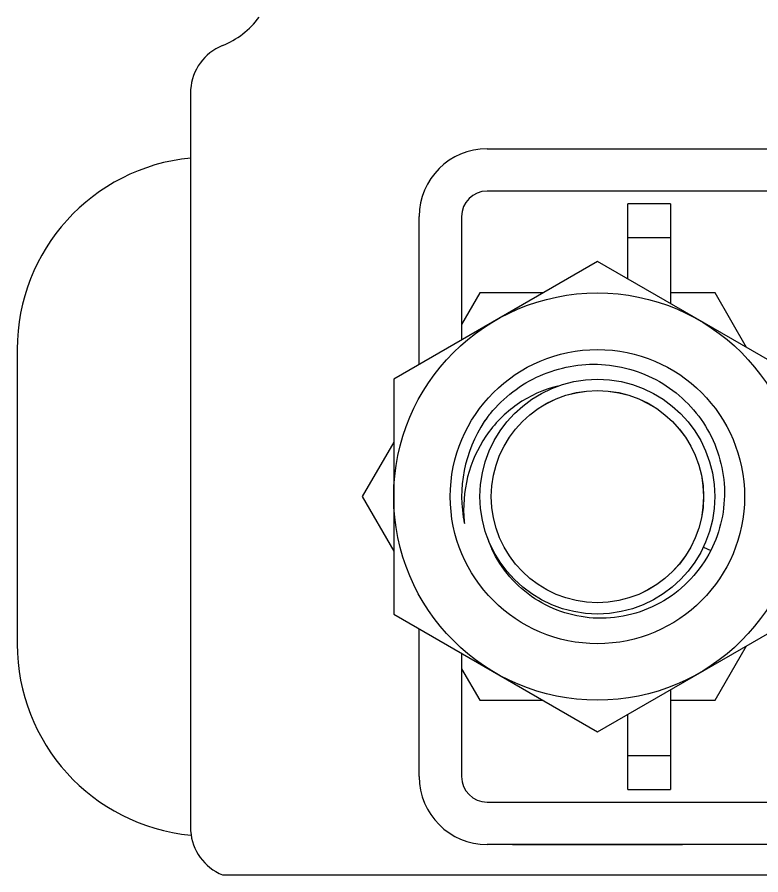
# Model space of a CAD drawing. Extents: x 4995099 to 5303443, y 4627657 to 4889583.
# Drawn here: x 5045484 to 5045971, y 4765151 to 4765713 of the extents above; entities that cross this region are included whole.
import ezdxf

# ---------------------------------------------------------------- set-up
doc = ezdxf.new("R2010")
doc.units = 0
doc.header["$LTSCALE"] = 1000
doc.header["$MEASUREMENT"] = 0
doc.layers.get('0').update_dxf_attribs({"color": 4, "linetype": 'CONTINUOUS'})

msp = doc.modelspace()

# ---------------------------------------------------------------- linework, layer by layer
at = {"linetype": 'Continuous'}
for p, q in [((5045597.18, 4765665.75), (5045597.18, 4765179.97)), ((5045791.38, 4765627.03), (5046158.4, 4765627.03)), ((5046158.4, 4765599.22), (5045791.38, 4765599.22)), ((5045883.69, 4765541.58), (5045883.69, 4765590.88)), ((5045911.49, 4765590.88), (5045883.69, 4765590.88)), ((5045911.49, 4765590.88), (5045911.49, 4765525.53)), ((5045746.89, 4765485.71), (5045746.89, 4765582.54)), ((5045774.69, 4765582.54), (5045774.69, 4765501.77)), ((5045911.49, 4765568.64), (5045883.69, 4765568.64)), ((5045863.67, 4765553.14), (5045730.21, 4765476.08)), ((5045997.13, 4765476.08), (5045863.67, 4765553.14)), ((5045786.61, 4765532.49), (5045774.69, 4765511.84)), ((5045827.91, 4765532.49), (5045786.61, 4765532.49)), ((5045940.72, 4765532.49), (5045911.49, 4765532.49)), ((5045961.37, 4765496.73), (5045940.72, 4765532.49)), ((5045483.51, 4765495.61), (5045483.51, 4765302.44)), ((5045730.21, 4765476.08), (5045730.21, 4765321.97)), ((5045730.21, 4765434.79), (5045709.56, 4765399.03)), ((5045709.56, 4765399.03), (5045730.21, 4765363.27)), ((5045933.14, 4765365.98), (5045937.91, 4765363.71)), ((5045794.57, 4765364.6), (5045794.5, 4765364.76)), ((5045730.21, 4765321.97), (5045863.67, 4765244.92)), ((5045863.67, 4765244.92), (5045997.13, 4765321.97)), ((5045746.89, 4765215.52), (5045746.89, 4765312.34)), ((5045940.72, 4765265.57), (5045961.37, 4765301.33)), ((5045774.69, 4765296.29), (5045774.69, 4765215.52)), ((5045774.69, 4765286.21), (5045786.61, 4765265.57)), ((5045911.49, 4765272.53), (5045911.49, 4765207.18)), ((5045786.61, 4765265.57), (5045827.91, 4765265.57)), ((5045911.49, 4765265.57), (5045940.72, 4765265.57)), ((5045883.69, 4765207.18), (5045883.69, 4765256.48)), ((5045883.69, 4765229.42), (5045911.49, 4765229.42)), ((5045883.69, 4765207.18), (5045911.49, 4765207.18)), ((5045791.38, 4765198.83), (5046158.4, 4765198.83)), ((5046158.4, 4765171.03), (5045791.38, 4765171.03)), ((5045919.31, 4765170.89), (5045808.03, 4765170.89)), ((5045617.97, 4765151.16), (5046110.18, 4765151.16))]:
    msp.add_line(p, q, dxfattribs=at)
for radius in [133.46, 96.4, 76.94, 69.55, 69.51]:
    msp.add_circle((5045863.67, 4765399.03), radius, dxfattribs=at)
for centre, radius, start, end in [((5045597.12, 4765746.1), 55.61, 292.0243, 323.7485), ((5045630.48, 4765663.62), 33.37, 112.0243, 176.3479), ((5045791.38, 4765582.54), 44.49, 90, 180), ((5045609.36, 4765495.61), 125.85, 95.5519, 180), ((5045791.38, 4765582.54), 16.68, 90, 180), ((5045863.49, 4765399.15), 88.73, 144.3173, 146.4575), ((5045862.18, 4765397.33), 88.67, 143.2579, 145.0125), ((5045862.31, 4765397.23), 88.84, 142.4074, 143.2582), ((5045863.72, 4765398.98), 89.01, 143.0314, 144.3178), ((5045863.67, 4765399.03), 88.95, 146.4585, 191.4585), ((5045863.71, 4765399.03), 88.98, 187.6522, 190.0536), ((5045863.36, 4765398.97), 88.64, 190.0541, 191.458), ((5045864.23, 4765390.66), 88.23, 185.1831, 186.0541), ((5045864.58, 4765396.98), 77.13, 198.1591, 204.6876), ((5045609.36, 4765302.44), 125.85, 180, 264.4481), ((5045791.38, 4765215.52), 44.49, 180, 270), ((5045791.38, 4765215.52), 16.68, 180, 270), ((5045630.48, 4765182.1), 33.37, 183.6521, 247.9757)]:
    msp.add_arc(centre, radius, start, end, dxfattribs=at)
for points, knots in [([(5045791.92, 4765451.43), (5045800.24, 4765462.23), (5045822.23, 4765480.21), (5045850.04, 4765486.12), (5045863.67, 4765485.76)], [0, 0, 0, 0, 0.500072, 1, 1, 1, 1]), ([(5045863.67, 4765485.76), (5045877.71, 4765485.4), (5045906.09, 4765477.56), (5045937.58, 4765447.02), (5045950.57, 4765405.09), (5045944.28, 4765376.21), (5045937.91, 4765363.71)], [0, 0, 0, 0, 0.250101, 0.50014, 0.750107, 1, 1, 1, 1]), ([(5045837.77, 4765471.47), (5045828.29, 4765469.21), (5045810.04, 4765460.93), (5045789.16, 4765439.58), (5045776.98, 4765412.32), (5045775.48, 4765392.42), (5045776.36, 4765382.69)], [0, 0, 0, 0, 0.249708, 0.499636, 0.749734, 1, 1, 1, 1]), ([(5045863.67, 4765319.34), (5045849.36, 4765319.75), (5045820.38, 4765328.6), (5045800.58, 4765351.61), (5045794.57, 4765364.6)], [0, 0, 0, 0, 0.500095, 1, 1, 1, 1]), ([(5045937.91, 4765363.71), (5045931.09, 4765350.34), (5045909.54, 4765326.92), (5045878.67, 4765318.92), (5045863.67, 4765319.34)], [0, 0, 0, 0, 0.500108, 1, 1, 1, 1])]:
    msp.add_open_spline(points, degree=3, knots=knots, dxfattribs=at)

doc.saveas('drawing.dxf')
